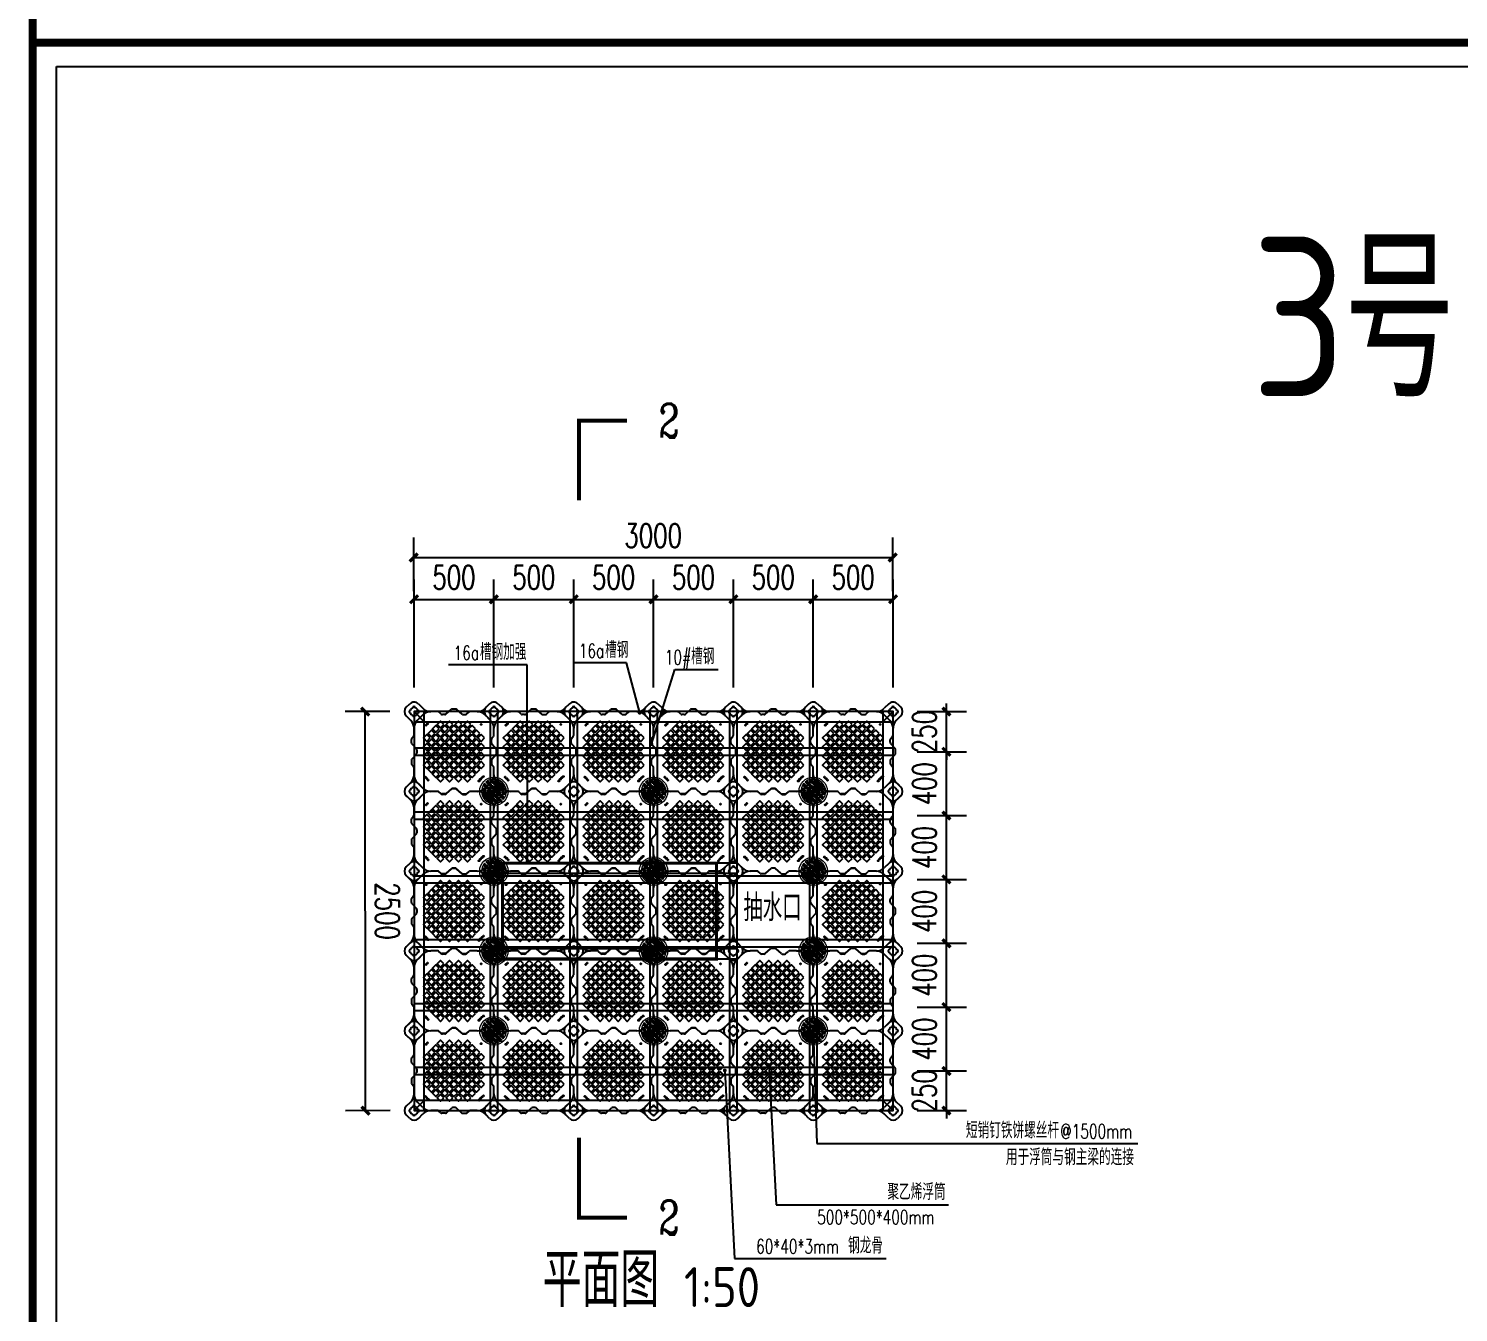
# Model space of a CAD drawing. Extents: x 120685 to 139536, y 100334 to 144511.
# Drawn here: x 120685 to 129640, y 121774 to 129818 of the extents above; entities that cross this region are included whole.
import ezdxf

# ---------------------------------------------------------------- set-up
doc = ezdxf.new("R2010")
doc.units = 0
doc.header["$LTSCALE"] = 1000
doc.header["$MEASUREMENT"] = 0
for name, color, linetype in [('DIM_LEAD', 3, 'Continuous'), ('DIM_SYMB', 3, 'Continuous'), ('PUB_DIM', 3, 'Continuous'), ('PUB_TEXT', 7, 'Continuous'), ('W-FLOAT_BOWL浮筒', 253, 'Continuous'), ('W-STEEL_FRAME钢架', 3, 'Continuous'), ('短销钉', 253, 'Continuous')]:
    doc.layers.add(name, color=color, linetype=linetype)
doc.styles.add('_TCH_DIM', font='SIMPLEX', dxfattribs={"bigfont": 'GBCBIG'})
doc.styles.add('_TCH_DIM_T3', font='SIMPLEX', dxfattribs={"width": 0.705882, "bigfont": 'GBCBIG'})
doc.styles.add('_TCH_LABEL', font='COMPLEX', dxfattribs={"bigfont": 'GBCBIG'})
doc.styles.get("Standard").update_dxf_attribs({"font": 'gbenor.shx', "bigfont": 'gbcbig.shx'})
doc.dimstyles.new('_TCH_ARCH&&50', dxfattribs={"dimtxt": 148.75, "dimasz": 50, "dimexe": 125, "dimexo": 150, "dimgap": 63.125, "dimtad": 1, "dimdec": 0, "dimzin": 0, "dimdsep": 46, "dimtxsty": '_TCH_DIM_T3', "dimblk": 'ARCHTICK', "dimcen": 0.09, "dimclrt": 7, "dimazin": 2, "dimtfac": 1, "dimtdec": 0, "dimtix": 1, "dimtmove": 2, "dimatfit": 3, "dimfxl": 0, "dimtolj": 1, "dimtzin": 0, "dimarcsym": 0})

# ---------------------------------------------------------------- blocks, each defined once
blk = doc.blocks.new('*U17')
at = {"layer": 'W-STEEL_FRAME钢架', "color": 1}
blk.add_lwpolyline([(-2497.8, -21.5), (502.4, -21.5), (502.4, 21.5), (-2497.8, 21.5)], close=True, dxfattribs=at)
blk = doc.blocks.new('*U18')
at = {"color": 0, "linetype": 'ByBlock', "lineweight": -2, "transparency": 16777216}
for p in [(0, 0), (0, -400), (0, -800), (0, -1200), (0, -1600), (0, -2000)]:
    blk.add_blockref('*U17', p, dxfattribs=at)
blk = doc.blocks.new('dsm2')
at = {"color": 251, "lineweight": 5}
for p, q in [((-77.5, 0.3), (-0.3, 77.5)), ((-76.4, -12.8), (12.8, 76.4)), ((-58.2, -51.2), (51.2, 58.2)), ((-51.2, -58.2), (58.2, 51.2)), ((-12.8, -76.4), (76.4, 12.8)), ((0.3, -77.5), (77.5, -0.3))]:
    blk.add_line(p, q, dxfattribs=at)
for centre, radius in [((0, 0), 89), ((-71.8, 14.5), 2.5), ((-65.4, 20.9), 2.5), ((-64, 32.2), 2.5), ((-59, 27.2), 2.5), ((-57.6, 38.5), 2.5), ((-56.2, -1.1), 2.5), ((-52.7, 33.6), 2.5), ((-51.3, 44.9), 2.5), ((-49.9, 5.3), 2.5), ((-46.3, 40), 2.5), ((-44.9, 51.3), 2.5), ((-44.9, 0.4), 2.5), ((-43.5, 11.7), 2.5), ((-40, 46.3), 2.5), ((-38.5, 57.6), 2.5), ((-38.5, 6.7), 2.5), ((-37.1, 18), 2.5), ((-33.6, 52.7), 2.5), ((-32.2, 64), 2.5), ((-32.2, 13.1), 2.5), ((-30.8, 24.4), 2.5), ((-27.2, 59), 2.5), ((-25.8, 19.4), 2.5), ((-24.4, 30.8), 2.5), ((-22.3, 3.2), 2.5), ((-20.9, 65.4), 2.5), ((-19.4, 25.8), 2.5), ((-18, 37.1), 2.5), ((-17.3, -1.8), 2.5), ((-15.9, 9.5), 2.5), ((-14.5, 71.8), 2.5), ((-13.1, 32.2), 2.5), ((-11.7, 43.5), 2.5), ((-11, 4.6), 2.5), ((-9.5, 15.9), 2.5), ((-6.7, 38.5), 2.5), ((-4.6, 11), 2.5), ((0, 45), 6), ((-3.2, 22.3), 2.5), ((1.1, 56.2), 2.5), ((1.8, 17.3), 2.5), ((3.2, 28.6), 2.5), ((6, 51.3), 2.5), ((7.4, 62.6), 2.5), ((8.1, 23.7), 2.5), ((9.5, 35), 2.5), ((12.4, 57.6), 2.5), ((13.8, 68.9), 2.5), ((14.5, 30.1), 2.5), ((15.9, 41.4), 2.5), ((17.3, 1.8), 2.5), ((18.7, 64), 2.5), ((20.9, 36.4), 2.5), ((22.3, 47.7), 2.5), ((23.7, 8.1), 2.5), ((27.2, 42.8), 2.5), ((28.6, 54.1), 2.5), ((28.6, 3.2), 2.5), ((30.1, 14.5), 2.5), ((33.6, 49.1), 2.5), ((35, 60.5), 2.5), ((35, 9.5), 2.5), ((36.4, 20.9), 2.5), ((40, 55.5), 2.5), ((41.4, 15.9), 2.5), ((42.8, 27.2), 2.5), ((44.9, -0.4), 2.5), ((47.7, 22.3), 2.5), ((49.1, 33.6), 2.5), ((51.3, 6), 2.5), ((54.1, 28.6), 2.5), ((55.5, 40), 2.5), ((56.2, 1.1), 2.5), ((57.6, 12.4), 2.5), ((60.5, 35), 2.5), ((62.6, 7.4), 2.5), ((64, 18.7), 2.5), ((68.9, 13.8), 2.5), ((-68.9, -13.8), 2.5), ((-64, -18.7), 2.5), ((-62.6, -7.4), 2.5), ((-60.5, -35), 2.5), ((-57.6, -12.4), 2.5), ((-55.5, -40), 2.5), ((-54.1, -28.6), 2.5), ((-51.3, -6), 2.5), ((-49.1, -33.6), 2.5), ((-47.7, -22.3), 2.5), ((-42.8, -27.2), 2.5), ((-41.4, -15.9), 2.5), ((-40, -55.5), 2.5), ((-36.4, -20.9), 2.5), ((-35, -9.5), 2.5), ((-35, -60.5), 2.5), ((-33.6, -49.1), 2.5), ((-30.1, -14.5), 2.5), ((-28.6, -3.2), 2.5), ((-28.6, -54.1), 2.5), ((-27.2, -42.8), 2.5), ((-23.7, -8.1), 2.5), ((-22.3, -47.7), 2.5), ((-20.9, -36.4), 2.5), ((-18.7, -64), 2.5), ((-15.9, -41.4), 2.5), ((-14.5, -30.1), 2.5), ((-13.8, -68.9), 2.5), ((-12.4, -57.6), 2.5), ((-9.5, -35), 2.5), ((-8.1, -23.7), 2.5), ((-7.4, -62.6), 2.5), ((-6, -51.3), 2.5), ((0, -45), 6), ((-3.2, -28.6), 2.5), ((-1.8, -17.3), 2.5), ((-1.1, -56.2), 2.5), ((3.2, -22.3), 2.5), ((4.6, -11), 2.5), ((6.7, -38.5), 2.5), ((9.5, -15.9), 2.5), ((11, -4.6), 2.5), ((11.7, -43.5), 2.5), ((13.1, -32.2), 2.5), ((14.5, -71.8), 2.5), ((15.9, -9.5), 2.5), ((18, -37.1), 2.5), ((19.4, -25.8), 2.5), ((20.9, -65.4), 2.5), ((22.3, -3.2), 2.5), ((24.4, -30.8), 2.5), ((25.8, -19.4), 2.5), ((27.2, -59), 2.5), ((30.8, -24.4), 2.5), ((32.2, -13.1), 2.5), ((32.2, -64), 2.5), ((33.6, -52.7), 2.5), ((37.1, -18), 2.5), ((38.5, -6.7), 2.5), ((38.5, -57.6), 2.5), ((40, -46.3), 2.5), ((43.5, -11.7), 2.5), ((44.9, -51.3), 2.5), ((46.3, -40), 2.5), ((49.9, -5.3), 2.5), ((51.3, -44.9), 2.5), ((52.7, -33.6), 2.5), ((57.6, -38.5), 2.5), ((59, -27.2), 2.5), ((64, -32.2), 2.5), ((65.4, -20.9), 2.5), ((71.8, -14.5), 2.5)]:
    blk.add_circle(centre, radius, dxfattribs=at)
for centre, radius, start, end in [((0, 0), 77.5, 90.20868, 179.79132), ((-5.3, 49.9), 2.5, 9.98859, 265.11194), ((0, 0), 77.5, 48.69907, 80.49593), ((0, 0), 77.5, 9.50407, 41.30093), ((0, 0), 77.5, 189.50407, 221.30093), ((0, 0), 77.5, 228.69907, 260.49593), ((0, 0), 77.5, 270.20868, 359.79132), ((5.3, -49.9), 2.5, 189.98859, 85.11194)]:
    blk.add_arc(centre, radius, start, end, dxfattribs=at)
blk = doc.blocks.new('ds')
at = {"color": 6}
blk.add_lwpolyline([(-6.5, -3.8), (0, -7.5), (6.5, -3.8), (6.5, 3.8), (0, 7.5), (-6.5, 3.8)], close=True, dxfattribs=at)
at = {"color": 5, "lineweight": -3}
blk.add_circle((0, 0), 9, dxfattribs=at)
at = {"lineweight": -3}
blk.add_circle((0, 0), 4, dxfattribs=at)
at = {"color": 251, "lineweight": 5, "rotation": 90}
blk.add_blockref('dsm2', (0, 0), dxfattribs=at)
blk = doc.blocks.new('*U33')
at = {"layer": '短销钉'}
blk.add_blockref('ds', (0, 0), dxfattribs=at)
blk = doc.blocks.new('*U34')
at = {"color": 0, "linetype": 'ByBlock', "lineweight": -2, "transparency": 16777216}
for p in [(0, 0), (1000, 0), (2000, 0), (0, -500), (1000, -500), (2000, -500), (0, -1000), (1000, -1000), (2000, -1000), (0, -1500), (1000, -1500), (2000, -1500)]:
    blk.add_blockref('*U33', p, dxfattribs=at)
blk = doc.blocks.new('旗华浮筒')
at = {"layer": 'W-FLOAT_BOWL浮筒'}
for p, q in [((-548.8, 526.9), (-526.9, 548.8)), ((-473.2, 548.8), (-444.8, 520.5)), ((-26.8, 548.8), (-55.2, 520.5)), ((26.9, 548.8), (48.8, 526.9)), ((-548.8, 473.2), (-520.5, 444.8)), ((-479.5, 444.8), (-444.8, 479.5)), ((-395.4, 500), (-351.5, 500)), ((-332.9, 513.4), (-344.7, 502.6)), ((-303.9, 516), (-326.1, 516)), ((-297.1, 513.4), (-264.4, 483.6)), ((-257.6, 481), (-242.4, 481)), ((-202.9, 513.4), (-235.6, 483.6)), ((-196.1, 516), (-173.9, 516)), ((-167.1, 513.4), (-155.3, 502.6)), ((-148.5, 500), (-104.7, 500)), ((-20.5, 444.8), (-55.2, 479.5)), ((48.8, 473.2), (20.5, 444.8)), ((-500, 351.5), (-500, 395.4)), ((0, 351.3), (0, 395.4)), ((-516, 303.9), (-516, 326.1)), ((-513.4, 332.9), (-502.6, 344.7)), ((-513.4, 297.1), (-483.6, 264.4)), ((-19, 307.4), (-19, 322.6)), ((-16.4, 329.4), (-2.6, 344.5)), ((-16.4, 300.6), (13.4, 267.9)), ((-516, 196.1), (-516, 173.9)), ((-513.4, 202.9), (-483.6, 235.6)), ((-481, 242.4), (-481, 257.6)), ((-19, 192.6), (-19, 177.4)), ((-16.4, 199.4), (13.4, 232.1)), ((16, 238.9), (16, 261.1)), ((-513.4, 167.1), (-502.6, 155.3)), ((-500, 104.7), (-500, 148.5)), ((-16.4, 170.6), (-2.6, 155.5)), ((0, 104.7), (0, 148.7)), ((-548.8, 26.8), (-520.5, 55.2)), ((-444.8, 20.5), (-479.5, 55.2)), ((-395.4, 0), (-351.3, 0)), ((-329.4, 16.4), (-344.5, 2.6)), ((-307.4, 19), (-322.6, 19)), ((-300.6, 16.4), (-267.9, -13.4)), ((-199.4, 16.4), (-232.1, -13.4)), ((-192.6, 19), (-177.4, 19)), ((-170.6, 16.4), (-155.5, 2.6)), ((-148.7, 0), (-104.7, 0)), ((-55.2, 20.5), (-20.5, 55.2)), ((48.8, 26.8), (20.5, 55.2)), ((-526.9, -48.8), (-548.8, -26.9)), ((-473.2, -48.8), (-444.8, -20.5)), ((-261.1, -16), (-238.9, -16)), ((-26.8, -48.8), (-55.2, -20.5)), ((48.8, -26.9), (26.9, -48.8))]:
    blk.add_line(p, q, dxfattribs=at)
for points in [[(-391.4, 341.9), (-370.2, 363.1), (-391.4, 384.4), (-412.6, 363.1)], [(-363.1, 370.2), (-341.9, 391.4), (-363.1, 412.6), (-384.4, 391.4)], [(-334.9, 398.5), (-313.6, 419.7), (-334.9, 440.9), (-356.1, 419.7)], [(-334.9, 341.9), (-313.6, 363.1), (-334.9, 384.4), (-356.1, 363.1)], [(-306.6, 370.2), (-285.4, 391.4), (-306.6, 412.6), (-327.8, 391.4)], [(-278.3, 398.5), (-257.1, 419.7), (-278.3, 440.9), (-299.5, 419.7)], [(-278.3, 341.9), (-257.1, 363.1), (-278.3, 384.4), (-299.5, 363.1)], [(-250, 370.2), (-228.8, 391.4), (-250, 412.6), (-271.2, 391.4)], [(-221.7, 398.5), (-200.5, 419.7), (-221.7, 440.9), (-242.9, 419.7)], [(-221.7, 341.9), (-200.5, 363.1), (-221.7, 384.4), (-242.9, 363.1)], [(-193.4, 370.2), (-172.2, 391.4), (-193.4, 412.6), (-214.6, 391.4)], [(-165.1, 398.5), (-143.9, 419.7), (-165.1, 440.9), (-186.4, 419.7)], [(-165.1, 341.9), (-143.9, 363.1), (-165.1, 384.4), (-186.4, 363.1)], [(-136.9, 370.2), (-115.6, 391.4), (-136.9, 412.6), (-158.1, 391.4)], [(-108.6, 341.9), (-87.4, 363.1), (-108.6, 384.4), (-129.8, 363.1)], [(-419.7, 313.6), (-398.5, 334.9), (-419.7, 356.1), (-440.9, 334.9)], [(-419.7, 257.1), (-398.5, 278.3), (-419.7, 299.5), (-440.9, 278.3)], [(-391.4, 285.4), (-370.2, 306.6), (-391.4, 327.8), (-412.6, 306.6)], [(-391.4, 228.8), (-370.2, 250), (-391.4, 271.2), (-412.6, 250)], [(-363.1, 313.6), (-341.9, 334.9), (-363.1, 356.1), (-384.4, 334.9)], [(-363.1, 257.1), (-341.9, 278.3), (-363.1, 299.5), (-384.4, 278.3)], [(-334.9, 285.4), (-313.6, 306.6), (-334.9, 327.8), (-356.1, 306.6)], [(-334.9, 228.8), (-313.6, 250), (-334.9, 271.2), (-356.1, 250)], [(-306.6, 313.6), (-285.4, 334.9), (-306.6, 356.1), (-327.8, 334.9)], [(-306.6, 257.1), (-285.4, 278.3), (-306.6, 299.5), (-327.8, 278.3)], [(-278.3, 285.4), (-257.1, 306.6), (-278.3, 327.8), (-299.5, 306.6)], [(-278.3, 228.8), (-257.1, 250), (-278.3, 271.2), (-299.5, 250)], [(-250, 313.6), (-228.8, 334.9), (-250, 356.1), (-271.2, 334.9)], [(-250, 257.1), (-228.8, 278.3), (-250, 299.5), (-271.2, 278.3)], [(-221.7, 285.4), (-200.5, 306.6), (-221.7, 327.8), (-242.9, 306.6)], [(-221.7, 228.8), (-200.5, 250), (-221.7, 271.2), (-242.9, 250)], [(-193.4, 313.6), (-172.2, 334.9), (-193.4, 356.1), (-214.6, 334.9)], [(-193.4, 257.1), (-172.2, 278.3), (-193.4, 299.5), (-214.6, 278.3)], [(-165.1, 285.4), (-143.9, 306.6), (-165.1, 327.8), (-186.4, 306.6)], [(-165.1, 228.8), (-143.9, 250), (-165.1, 271.2), (-186.4, 250)], [(-136.9, 313.6), (-115.6, 334.9), (-136.9, 356.1), (-158.1, 334.9)], [(-136.9, 257.1), (-115.6, 278.3), (-136.9, 299.5), (-158.1, 278.3)], [(-108.6, 285.4), (-87.4, 306.6), (-108.6, 327.8), (-129.8, 306.6)], [(-108.6, 228.8), (-87.4, 250), (-108.6, 271.2), (-129.8, 250)], [(-80.3, 313.6), (-59.1, 334.9), (-80.3, 356.1), (-101.5, 334.9)], [(-80.3, 257.1), (-59.1, 278.3), (-80.3, 299.5), (-101.5, 278.3)], [(-419.7, 200.5), (-398.5, 221.7), (-419.7, 242.9), (-440.9, 221.7)], [(-419.7, 143.9), (-398.5, 165.1), (-419.7, 186.4), (-440.9, 165.1)], [(-391.4, 172.2), (-370.2, 193.4), (-391.4, 214.6), (-412.6, 193.4)], [(-363.1, 200.5), (-341.9, 221.7), (-363.1, 242.9), (-384.4, 221.7)], [(-363.1, 143.9), (-341.9, 165.1), (-363.1, 186.4), (-384.4, 165.1)], [(-334.9, 172.2), (-313.6, 193.4), (-334.9, 214.6), (-356.1, 193.4)], [(-306.6, 200.5), (-285.4, 221.7), (-306.6, 242.9), (-327.8, 221.7)], [(-306.6, 143.9), (-285.4, 165.1), (-306.6, 186.4), (-327.8, 165.1)], [(-278.3, 172.2), (-257.1, 193.4), (-278.3, 214.6), (-299.5, 193.4)], [(-250, 200.5), (-228.8, 221.7), (-250, 242.9), (-271.2, 221.7)], [(-250, 143.9), (-228.8, 165.1), (-250, 186.4), (-271.2, 165.1)], [(-221.7, 172.2), (-200.5, 193.4), (-221.7, 214.6), (-242.9, 193.4)], [(-193.4, 200.5), (-172.2, 221.7), (-193.4, 242.9), (-214.6, 221.7)], [(-193.4, 143.9), (-172.2, 165.1), (-193.4, 186.4), (-214.6, 165.1)], [(-165.1, 172.2), (-143.9, 193.4), (-165.1, 214.6), (-186.4, 193.4)], [(-136.9, 200.5), (-115.6, 221.7), (-136.9, 242.9), (-158.1, 221.7)], [(-136.9, 143.9), (-115.6, 165.1), (-136.9, 186.4), (-158.1, 165.1)], [(-108.6, 172.2), (-87.4, 193.4), (-108.6, 214.6), (-129.8, 193.4)], [(-80.3, 200.5), (-59.1, 221.7), (-80.3, 242.9), (-101.5, 221.7)], [(-80.3, 143.9), (-59.1, 165.1), (-80.3, 186.4), (-101.5, 165.1)], [(-391.4, 115.6), (-370.2, 136.9), (-391.4, 158.1), (-412.6, 136.9)], [(-363.1, 87.4), (-341.9, 108.6), (-363.1, 129.8), (-384.4, 108.6)], [(-334.9, 115.6), (-313.6, 136.9), (-334.9, 158.1), (-356.1, 136.9)], [(-334.9, 59.1), (-313.6, 80.3), (-334.9, 101.5), (-356.1, 80.3)], [(-306.6, 87.4), (-285.4, 108.6), (-306.6, 129.8), (-327.8, 108.6)], [(-278.3, 115.6), (-257.1, 136.9), (-278.3, 158.1), (-299.5, 136.9)], [(-278.3, 59.1), (-257.1, 80.3), (-278.3, 101.5), (-299.5, 80.3)], [(-250, 87.4), (-228.8, 108.6), (-250, 129.8), (-271.2, 108.6)], [(-221.7, 115.6), (-200.5, 136.9), (-221.7, 158.1), (-242.9, 136.9)], [(-221.7, 59.1), (-200.5, 80.3), (-221.7, 101.5), (-242.9, 80.3)], [(-193.4, 87.4), (-172.2, 108.6), (-193.4, 129.8), (-214.6, 108.6)], [(-165.1, 115.6), (-143.9, 136.9), (-165.1, 158.1), (-186.4, 136.9)], [(-165.1, 59.1), (-143.9, 80.3), (-165.1, 101.5), (-186.4, 80.3)], [(-136.9, 87.4), (-115.6, 108.6), (-136.9, 129.8), (-158.1, 108.6)], [(-108.6, 115.6), (-87.4, 136.9), (-108.6, 158.1), (-129.8, 136.9)]]:
    blk.add_lwpolyline(points, close=True, dxfattribs=at)
for centre in [(-429.4, 411), (-419.7, 419.7), (-411, 429.4), (-84.8, 424.4), (-75.6, 415.2), (-434.7, 92.9), (-424.4, 84.8), (-415.2, 75.6), (-407.1, 65.3), (-80.3, 80.3)]:
    blk.add_circle(centre, 3.5, dxfattribs=at)
for centre, radius, start, end in [((-500, 522), 38, 45, 135), ((0, 522), 38, 45, 135), ((-522, 500), 38, 135, 225), ((-524, 500), 7, 90, 270), ((-500, 500), 25, 106.2602, 163.7398), ((-500, 500), 25, 196.2602, 253.7398), ((-500, 524), 7, 0, 180), ((-500, 476), 7, 180, 0), ((-500, 500), 25, 16.2602, 73.7398), ((-500, 500), 25, 286.2602, 343.7398), ((-476, 500), 7, 270, 90), ((-395.3, 570), 70, 225, 270), ((-395.3, 430), 70, 90, 135), ((-351.5, 510), 10, 270, 312.27369), ((-326.1, 506), 10, 90, 132.27369), ((-303.9, 506), 10, 47.72631, 90), ((-257.6, 491), 10, 227.72631, 270), ((-242.4, 491), 10, 270, 312.27369), ((-196.1, 506), 10, 90, 132.27369), ((-173.9, 506), 10, 47.72631, 90), ((-148.5, 510), 10, 227.72631, 270), ((-104.7, 570), 70, 270, 315), ((-104.7, 430), 70, 45, 90), ((-24, 500), 7, 90, 270), ((0, 500), 25, 106.2602, 163.7398), ((0, 500), 25, 196.2602, 253.7398), ((0, 524), 7, 0, 180), ((0, 476), 7, 180, 0), ((0, 500), 25, 16.2602, 73.7398), ((0, 500), 25, 286.2602, 343.7398), ((24, 500), 7, 270, 90), ((22, 500), 38, 315, 45), ((-570, 395.3), 70, 0, 45), ((-430, 395.3), 70, 135, 180), ((-70, 395.3), 70, 0, 45), ((70, 395.3), 70, 135, 180), ((-506, 326.1), 10, 137.72631, 180), ((-506, 303.9), 10, 180, 222.27369), ((-510, 351.5), 10, 317.72631, 0), ((-9, 322.6), 10, 137.72631, 180), ((-9, 307.4), 10, 180, 222.27369), ((-10, 351.3), 10, 317.72631, 0), ((-506, 196.1), 10, 137.72631, 180), ((-491, 257.6), 10, 0, 42.27369), ((-491, 242.4), 10, 317.72631, 0), ((-9, 192.6), 10, 137.72631, 180), ((6, 261.1), 10, 0, 42.27369), ((6, 238.9), 10, 317.72631, 0), ((-570, 104.7), 70, 315, 0), ((-506, 173.9), 10, 180, 222.27369), ((-510, 148.5), 10, 0, 42.27369), ((-430, 104.7), 70, 180, 225), ((-70, 104.7), 70, 315, 0), ((-9, 177.4), 10, 180, 222.27369), ((-10, 148.7), 10, 0, 42.27369), ((70, 104.7), 70, 180, 225), ((-522, 0), 38, 135, 225), ((-524, 0), 7, 90, 270), ((-500, 0), 25, 106.2602, 163.7398), ((-500, 24), 7, 0, 180), ((-500, 0), 25, 16.2602, 73.7398), ((-476, 0), 7, 270, 90), ((-395.3, 70), 70, 225, 270), ((-395.3, -70), 70, 90, 135), ((-351.3, 10), 10, 270, 312.27369), ((-322.6, 9), 10, 90, 132.27369), ((-307.4, 9), 10, 47.72631, 90), ((-192.6, 9), 10, 90, 132.27369), ((-177.4, 9), 10, 47.72631, 90), ((-148.7, 10), 10, 227.72631, 270), ((-104.7, 70), 70, 270, 315), ((-104.7, -70), 70, 45, 90), ((-24, 0), 7, 90, 270), ((0, 0), 25, 106.2602, 163.7398), ((0, 24), 7, 0, 180), ((0, 0), 25, 16.2602, 73.7398), ((24, 0), 7, 270, 90), ((22, 0), 38, 315, 45), ((-500, -22), 38, 225, 315), ((-500, 0), 25, 196.2602, 253.7398), ((-500, -24), 7, 180, 0), ((-500, 0), 25, 286.2602, 343.7398), ((-261.1, -6), 10, 227.72631, 270), ((-238.9, -6), 10, 270, 312.27369), ((0, -22), 38, 225, 315), ((0, 0), 25, 196.2602, 253.7398), ((0, -24), 7, 180, 0), ((0, 0), 25, 286.2602, 343.7398)]:
    blk.add_arc(centre, radius, start, end, dxfattribs=at)
blk = doc.blocks.new('*U43')
at = {"color": 172}
blk.add_lwpolyline([(-24, -1250), (24, -1250), (24, 1250), (-24, 1250)], close=True, dxfattribs=at)
blk = doc.blocks.new('*U44')
at = {"color": 0, "linetype": 'ByBlock', "lineweight": -2, "transparency": 16777216}
for p in [(0, 0), (500, 0), (1000, 0), (1500, 0), (2000, 0)]:
    blk.add_blockref('*U43', p, dxfattribs=at)
blk = doc.blocks.new('_ArchTick')
at = {"color": 0, "linetype": 'ByBlock', "const_width": 0.4}
blk.add_lwpolyline([(-0.5, -0.5), (0.5, 0.5)], dxfattribs=at)
blk = doc.blocks.new('*D49')
at = {"layer": 'Defpoints', "color": 0, "transparency": 16777216}
for p in [(123599, 126241.8), (123099, 125538.6), (123599, 125538.6)]:
    blk.add_point(p, dxfattribs=at)
at = {"layer": 'PUB_DIM', "color": 0, "lineweight": -2, "transparency": 16777216}
for p, q in [((123099, 125688.6), (123099, 126366.8)), ((123599, 125688.6), (123599, 126366.8)), ((123099, 126241.8), (123599, 126241.8))]:
    blk.add_line(p, q, dxfattribs=at)
at = {"layer": 'PUB_DIM', "color": 0, "lineweight": -2, "transparency": 16777216, "xscale": 50, "yscale": 50, "zscale": 50, "rotation": 180}
blk.add_blockref('_ArchTick', (123099, 126241.8), dxfattribs=at)
at = {"layer": 'PUB_DIM', "color": 0, "lineweight": -2, "transparency": 16777216, "xscale": 50, "yscale": 50, "zscale": 50}
blk.add_blockref('_ArchTick', (123599, 126241.8), dxfattribs=at)
at = {"layer": 'PUB_DIM', "color": 7, "transparency": 16777216, "insert": (123349, 126379.3), "char_height": 148.75, "attachment_point": 5, "style": '_TCH_DIM_T3'}
blk.add_mtext('\\A1;500', dxfattribs=at)
blk = doc.blocks.new('*D50')
at = {"layer": 'Defpoints', "color": 0, "transparency": 16777216}
for p in [(124099, 126241.8), (123599, 125538.6), (124099, 125538.6)]:
    blk.add_point(p, dxfattribs=at)
at = {"layer": 'PUB_DIM', "color": 0, "lineweight": -2, "transparency": 16777216}
for p, q in [((123599, 125688.6), (123599, 126366.8)), ((124099, 125688.6), (124099, 126366.8)), ((123599, 126241.8), (124099, 126241.8))]:
    blk.add_line(p, q, dxfattribs=at)
at = {"layer": 'PUB_DIM', "color": 0, "lineweight": -2, "transparency": 16777216, "xscale": 50, "yscale": 50, "zscale": 50, "rotation": 180}
blk.add_blockref('_ArchTick', (123599, 126241.8), dxfattribs=at)
at = {"layer": 'PUB_DIM', "color": 0, "lineweight": -2, "transparency": 16777216, "xscale": 50, "yscale": 50, "zscale": 50}
blk.add_blockref('_ArchTick', (124099, 126241.8), dxfattribs=at)
at = {"layer": 'PUB_DIM', "color": 7, "transparency": 16777216, "insert": (123849, 126379.3), "char_height": 148.75, "attachment_point": 5, "style": '_TCH_DIM_T3'}
blk.add_mtext('\\A1;500', dxfattribs=at)
blk = doc.blocks.new('*D51')
at = {"layer": 'Defpoints', "color": 0, "transparency": 16777216}
for p in [(124599, 126241.8), (124099, 125538.6), (124599, 125538.6)]:
    blk.add_point(p, dxfattribs=at)
at = {"layer": 'PUB_DIM', "color": 0, "lineweight": -2, "transparency": 16777216}
for p, q in [((124099, 125688.6), (124099, 126366.8)), ((124599, 125688.6), (124599, 126366.8)), ((124099, 126241.8), (124599, 126241.8))]:
    blk.add_line(p, q, dxfattribs=at)
at = {"layer": 'PUB_DIM', "color": 0, "lineweight": -2, "transparency": 16777216, "xscale": 50, "yscale": 50, "zscale": 50, "rotation": 180}
blk.add_blockref('_ArchTick', (124099, 126241.8), dxfattribs=at)
at = {"layer": 'PUB_DIM', "color": 0, "lineweight": -2, "transparency": 16777216, "xscale": 50, "yscale": 50, "zscale": 50}
blk.add_blockref('_ArchTick', (124599, 126241.8), dxfattribs=at)
at = {"layer": 'PUB_DIM', "color": 7, "transparency": 16777216, "insert": (124349, 126379.3), "char_height": 148.75, "attachment_point": 5, "style": '_TCH_DIM_T3'}
blk.add_mtext('\\A1;500', dxfattribs=at)
blk = doc.blocks.new('*D52')
at = {"layer": 'Defpoints', "color": 0, "transparency": 16777216}
for p in [(125099, 126241.8), (124599, 125538.6), (125099, 125538.6)]:
    blk.add_point(p, dxfattribs=at)
at = {"layer": 'PUB_DIM', "color": 0, "lineweight": -2, "transparency": 16777216}
for p, q in [((124599, 125688.6), (124599, 126366.8)), ((125099, 125688.6), (125099, 126366.8)), ((124599, 126241.8), (125099, 126241.8))]:
    blk.add_line(p, q, dxfattribs=at)
at = {"layer": 'PUB_DIM', "color": 0, "lineweight": -2, "transparency": 16777216, "xscale": 50, "yscale": 50, "zscale": 50, "rotation": 180}
blk.add_blockref('_ArchTick', (124599, 126241.8), dxfattribs=at)
at = {"layer": 'PUB_DIM', "color": 0, "lineweight": -2, "transparency": 16777216, "xscale": 50, "yscale": 50, "zscale": 50}
blk.add_blockref('_ArchTick', (125099, 126241.8), dxfattribs=at)
at = {"layer": 'PUB_DIM', "color": 7, "transparency": 16777216, "insert": (124849, 126379.3), "char_height": 148.75, "attachment_point": 5, "style": '_TCH_DIM_T3'}
blk.add_mtext('\\A1;500', dxfattribs=at)
blk = doc.blocks.new('*D53')
at = {"layer": 'Defpoints', "color": 0, "transparency": 16777216}
for p in [(125599, 126241.8), (125099, 125538.6), (125599, 125538.6)]:
    blk.add_point(p, dxfattribs=at)
at = {"layer": 'PUB_DIM', "color": 0, "lineweight": -2, "transparency": 16777216}
for p, q in [((125099, 125688.6), (125099, 126366.8)), ((125599, 125688.6), (125599, 126366.8)), ((125099, 126241.8), (125599, 126241.8))]:
    blk.add_line(p, q, dxfattribs=at)
at = {"layer": 'PUB_DIM', "color": 0, "lineweight": -2, "transparency": 16777216, "xscale": 50, "yscale": 50, "zscale": 50, "rotation": 180}
blk.add_blockref('_ArchTick', (125099, 126241.8), dxfattribs=at)
at = {"layer": 'PUB_DIM', "color": 0, "lineweight": -2, "transparency": 16777216, "xscale": 50, "yscale": 50, "zscale": 50}
blk.add_blockref('_ArchTick', (125599, 126241.8), dxfattribs=at)
at = {"layer": 'PUB_DIM', "color": 7, "transparency": 16777216, "insert": (125349, 126379.3), "char_height": 148.75, "attachment_point": 5, "style": '_TCH_DIM_T3'}
blk.add_mtext('\\A1;500', dxfattribs=at)
blk = doc.blocks.new('*D54')
at = {"layer": 'Defpoints', "color": 0, "transparency": 16777216}
for p in [(126099, 126241.8), (125599, 125538.6), (126099, 125538.6)]:
    blk.add_point(p, dxfattribs=at)
at = {"layer": 'PUB_DIM', "color": 0, "lineweight": -2, "transparency": 16777216}
for p, q in [((125599, 125688.6), (125599, 126366.8)), ((126099, 125688.6), (126099, 126366.8)), ((125599, 126241.8), (126099, 126241.8))]:
    blk.add_line(p, q, dxfattribs=at)
at = {"layer": 'PUB_DIM', "color": 0, "lineweight": -2, "transparency": 16777216, "xscale": 50, "yscale": 50, "zscale": 50, "rotation": 180}
blk.add_blockref('_ArchTick', (125599, 126241.8), dxfattribs=at)
at = {"layer": 'PUB_DIM', "color": 0, "lineweight": -2, "transparency": 16777216, "xscale": 50, "yscale": 50, "zscale": 50}
blk.add_blockref('_ArchTick', (126099, 126241.8), dxfattribs=at)
at = {"layer": 'PUB_DIM', "color": 7, "transparency": 16777216, "insert": (125849, 126379.3), "char_height": 148.75, "attachment_point": 5, "style": '_TCH_DIM_T3'}
blk.add_mtext('\\A1;500', dxfattribs=at)
blk = doc.blocks.new('*D90')
at = {"layer": 'Defpoints', "color": 0, "transparency": 16777216}
for p in [(126099, 125538.6), (126433.2, 125538.6), (126099, 125286.9)]:
    blk.add_point(p, dxfattribs=at)
at = {"layer": 'PUB_DIM', "color": 0, "lineweight": -2, "transparency": 16777216}
for p, q in [((126433.2, 125538.6), (126433.2, 125588.6)), ((126249, 125538.6), (126558.2, 125538.6)), ((126433.2, 125286.9), (126433.2, 125538.6)), ((126249, 125286.9), (126558.2, 125286.9)), ((126433.2, 125286.9), (126433.2, 125236.9))]:
    blk.add_line(p, q, dxfattribs=at)
at = {"layer": 'PUB_DIM', "color": 0, "lineweight": -2, "transparency": 16777216, "xscale": 50, "yscale": 50, "zscale": 50}
for p, rotation in [((126433.2, 125538.6), 270), ((126433.2, 125286.9), 90)]:
    blk.add_blockref('_ArchTick', p, dxfattribs=dict(at, rotation=rotation))
at = {"layer": 'PUB_DIM', "color": 7, "transparency": 16777216, "insert": (126295.7, 125412.8), "char_height": 148.75, "attachment_point": 5, "rotation": 90, "style": '_TCH_DIM_T3'}
blk.add_mtext('\\A1;250', dxfattribs=at)
blk = doc.blocks.new('*D91')
at = {"layer": 'Defpoints', "color": 0, "transparency": 16777216}
for p in [(126099, 125286.9), (126433.2, 125286.9), (126099, 124886.9)]:
    blk.add_point(p, dxfattribs=at)
at = {"layer": 'PUB_DIM', "color": 0, "lineweight": -2, "transparency": 16777216}
for p, q in [((126249, 125286.9), (126558.2, 125286.9)), ((126433.2, 124886.9), (126433.2, 125286.9)), ((126249, 124886.9), (126558.2, 124886.9))]:
    blk.add_line(p, q, dxfattribs=at)
at = {"layer": 'PUB_DIM', "color": 0, "lineweight": -2, "transparency": 16777216, "xscale": 50, "yscale": 50, "zscale": 50}
for p, rotation in [((126433.2, 125286.9), 90), ((126433.2, 124886.9), 270)]:
    blk.add_blockref('_ArchTick', p, dxfattribs=dict(at, rotation=rotation))
at = {"layer": 'PUB_DIM', "color": 7, "transparency": 16777216, "insert": (126295.7, 125086.9), "char_height": 148.75, "attachment_point": 5, "rotation": 90, "style": '_TCH_DIM_T3'}
blk.add_mtext('\\A1;400', dxfattribs=at)
blk = doc.blocks.new('*D92')
at = {"layer": 'Defpoints', "color": 0, "transparency": 16777216}
for p in [(126099, 124886.9), (126433.2, 124886.9), (126099, 124486.9)]:
    blk.add_point(p, dxfattribs=at)
at = {"layer": 'PUB_DIM', "color": 0, "lineweight": -2, "transparency": 16777216}
for p, q in [((126249, 124886.9), (126558.2, 124886.9)), ((126433.2, 124486.9), (126433.2, 124886.9)), ((126249, 124486.9), (126558.2, 124486.9))]:
    blk.add_line(p, q, dxfattribs=at)
at = {"layer": 'PUB_DIM', "color": 0, "lineweight": -2, "transparency": 16777216, "xscale": 50, "yscale": 50, "zscale": 50}
for p, rotation in [((126433.2, 124886.9), 90), ((126433.2, 124486.9), 270)]:
    blk.add_blockref('_ArchTick', p, dxfattribs=dict(at, rotation=rotation))
at = {"layer": 'PUB_DIM', "color": 7, "transparency": 16777216, "insert": (126295.7, 124686.9), "char_height": 148.75, "attachment_point": 5, "rotation": 90, "style": '_TCH_DIM_T3'}
blk.add_mtext('\\A1;400', dxfattribs=at)
blk = doc.blocks.new('*D93')
at = {"layer": 'Defpoints', "color": 0, "transparency": 16777216}
for p in [(126099, 124486.9), (126433.2, 124486.9), (126099, 124086.9)]:
    blk.add_point(p, dxfattribs=at)
at = {"layer": 'PUB_DIM', "color": 0, "lineweight": -2, "transparency": 16777216}
for p, q in [((126249, 124486.9), (126558.2, 124486.9)), ((126433.2, 124086.9), (126433.2, 124486.9)), ((126249, 124086.9), (126558.2, 124086.9))]:
    blk.add_line(p, q, dxfattribs=at)
at = {"layer": 'PUB_DIM', "color": 0, "lineweight": -2, "transparency": 16777216, "xscale": 50, "yscale": 50, "zscale": 50}
for p, rotation in [((126433.2, 124486.9), 90), ((126433.2, 124086.9), 270)]:
    blk.add_blockref('_ArchTick', p, dxfattribs=dict(at, rotation=rotation))
at = {"layer": 'PUB_DIM', "color": 7, "transparency": 16777216, "insert": (126295.7, 124286.9), "char_height": 148.75, "attachment_point": 5, "rotation": 90, "style": '_TCH_DIM_T3'}
blk.add_mtext('\\A1;400', dxfattribs=at)
blk = doc.blocks.new('*D94')
at = {"layer": 'Defpoints', "color": 0, "transparency": 16777216}
for p in [(126099, 124086.9), (126433.2, 124086.9), (126099, 123686.9)]:
    blk.add_point(p, dxfattribs=at)
at = {"layer": 'PUB_DIM', "color": 0, "lineweight": -2, "transparency": 16777216}
for p, q in [((126249, 124086.9), (126558.2, 124086.9)), ((126433.2, 123686.9), (126433.2, 124086.9)), ((126249, 123686.9), (126558.2, 123686.9))]:
    blk.add_line(p, q, dxfattribs=at)
at = {"layer": 'PUB_DIM', "color": 0, "lineweight": -2, "transparency": 16777216, "xscale": 50, "yscale": 50, "zscale": 50}
for p, rotation in [((126433.2, 124086.9), 90), ((126433.2, 123686.9), 270)]:
    blk.add_blockref('_ArchTick', p, dxfattribs=dict(at, rotation=rotation))
at = {"layer": 'PUB_DIM', "color": 7, "transparency": 16777216, "insert": (126295.7, 123886.9), "char_height": 148.75, "attachment_point": 5, "rotation": 90, "style": '_TCH_DIM_T3'}
blk.add_mtext('\\A1;400', dxfattribs=at)
blk = doc.blocks.new('*D95')
at = {"layer": 'Defpoints', "color": 0, "transparency": 16777216}
for p in [(126099, 123686.9), (126433.2, 123686.9), (126099, 123286.9)]:
    blk.add_point(p, dxfattribs=at)
at = {"layer": 'PUB_DIM', "color": 0, "lineweight": -2, "transparency": 16777216}
for p, q in [((126249, 123686.9), (126558.2, 123686.9)), ((126433.2, 123286.9), (126433.2, 123686.9)), ((126249, 123286.9), (126558.2, 123286.9))]:
    blk.add_line(p, q, dxfattribs=at)
at = {"layer": 'PUB_DIM', "color": 0, "lineweight": -2, "transparency": 16777216, "xscale": 50, "yscale": 50, "zscale": 50}
for p, rotation in [((126433.2, 123686.9), 90), ((126433.2, 123286.9), 270)]:
    blk.add_blockref('_ArchTick', p, dxfattribs=dict(at, rotation=rotation))
at = {"layer": 'PUB_DIM', "color": 7, "transparency": 16777216, "insert": (126295.7, 123486.9), "char_height": 148.75, "attachment_point": 5, "rotation": 90, "style": '_TCH_DIM_T3'}
blk.add_mtext('\\A1;400', dxfattribs=at)
blk = doc.blocks.new('*D96')
at = {"layer": 'Defpoints', "color": 0, "transparency": 16777216}
for p in [(126099, 123286.9), (126433.2, 123286.9), (126099, 123038.6)]:
    blk.add_point(p, dxfattribs=at)
at = {"layer": 'PUB_DIM', "color": 0, "lineweight": -2, "transparency": 16777216}
for p, q in [((126433.2, 123286.9), (126433.2, 123336.9)), ((126249, 123286.9), (126558.2, 123286.9)), ((126433.2, 123038.6), (126433.2, 123286.9)), ((126249, 123038.6), (126558.2, 123038.6)), ((126433.2, 123038.6), (126433.2, 122988.6))]:
    blk.add_line(p, q, dxfattribs=at)
at = {"layer": 'PUB_DIM', "color": 0, "lineweight": -2, "transparency": 16777216, "xscale": 50, "yscale": 50, "zscale": 50}
for p, rotation in [((126433.2, 123286.9), 270), ((126433.2, 123038.6), 90)]:
    blk.add_blockref('_ArchTick', p, dxfattribs=dict(at, rotation=rotation))
at = {"layer": 'PUB_DIM', "color": 7, "transparency": 16777216, "insert": (126295.7, 123162.8), "char_height": 148.75, "attachment_point": 5, "rotation": 90, "style": '_TCH_DIM_T3'}
blk.add_mtext('\\A1;250', dxfattribs=at)
blk = doc.blocks.new('*D129')
at = {"layer": 'Defpoints', "color": 0, "transparency": 16777216}
for p in [(122793.1, 125538.3), (123097.6, 125538.5), (123098.8, 123038.4)]:
    blk.add_point(p, dxfattribs=at)
at = {"layer": 'PUB_DIM', "color": 0, "lineweight": -2, "transparency": 16777216}
for p, q in [((122947.6, 125538.4), (122668.1, 125538.3)), ((122794.4, 123038.3), (122793.1, 125538.3)), ((122948.8, 123038.4), (122669.4, 123038.2))]:
    blk.add_line(p, q, dxfattribs=at)
at = {"layer": 'PUB_DIM', "color": 0, "lineweight": -2, "transparency": 16777216, "xscale": 50, "yscale": 50, "zscale": 50}
for p, rotation in [((122793.1, 125538.3), 90.02754515379874), ((122794.4, 123038.3), 270.0275451537987)]:
    blk.add_blockref('_ArchTick', p, dxfattribs=dict(at, rotation=rotation))
at = {"layer": 'PUB_DIM', "color": 7, "transparency": 16777216, "insert": (122931.3, 124288.4), "char_height": 148.75, "attachment_point": 5, "rotation": 270.02755, "style": '_TCH_DIM_T3'}
blk.add_mtext('\\A1;2500', dxfattribs=at)
blk = doc.blocks.new('*D130')
at = {"layer": 'Defpoints', "color": 0, "transparency": 16777216}
for p in [(126096.6, 126503.6), (123096.6, 126142), (126096.6, 126142)]:
    blk.add_point(p, dxfattribs=at)
at = {"layer": 'PUB_DIM', "color": 0, "lineweight": -2, "transparency": 16777216}
for p, q in [((123096.6, 126292), (123096.6, 126628.6)), ((126096.6, 126292), (126096.6, 126628.6)), ((123096.6, 126503.6), (126096.6, 126503.6))]:
    blk.add_line(p, q, dxfattribs=at)
at = {"layer": 'PUB_DIM', "color": 0, "lineweight": -2, "transparency": 16777216, "xscale": 50, "yscale": 50, "zscale": 50, "rotation": 180}
blk.add_blockref('_ArchTick', (123096.6, 126503.6), dxfattribs=at)
at = {"layer": 'PUB_DIM', "color": 0, "lineweight": -2, "transparency": 16777216, "xscale": 50, "yscale": 50, "zscale": 50}
blk.add_blockref('_ArchTick', (126096.6, 126503.6), dxfattribs=at)
at = {"layer": 'PUB_DIM', "color": 7, "transparency": 16777216, "insert": (124596.6, 126641.1), "char_height": 148.75, "attachment_point": 5, "style": '_TCH_DIM_T3'}
blk.add_mtext('\\A1;3000', dxfattribs=at)

msp = doc.modelspace()

# ---------------------------------------------------------------- linework, layer by layer
for points, const_width in [([(120709.8, 144486), (139510.9, 144486), (139510.9, 129730.3), (120709.8, 129730.3)], 50), ([(120709.8, 129730.3), (139510.9, 129730.3), (139510.9, 116025.9), (120709.8, 116025.9)], 50), ([(123652.9, 123988.5), (124992.9, 123988.5), (124992.9, 124588.5), (123652.9, 124588.5)], 20)]:
    msp.add_lwpolyline(points, close=True, dxfattribs=dict(const_width=const_width))
msp.add_lwpolyline([(120859.8, 129580.3), (139360.9, 129580.3), (139360.9, 116175.9), (120859.8, 116175.9)], close=True)
at = {"color": 3}
for points in [[(123099, 125475.3), (126099, 125475.3), (126099, 125538.4), (123099, 125538.4)], [(123099, 125538.4), (123099, 123038.4), (123162.1, 123038.4), (123162.1, 125538.4)], [(126035.8, 125538.4), (126035.8, 123038.4), (126099, 123038.4), (126099, 125538.4)], [(123572.5, 124525.8), (125123, 124525.8), (125123, 124589), (123572.5, 124589)], [(123572.4, 123988.5), (125123, 123988.5), (125123, 124051.7), (123572.4, 124051.7)], [(123098.8, 123038.4), (126098.8, 123038.4), (126098.8, 123101.6), (123098.8, 123101.6)]]:
    msp.add_lwpolyline(points, close=True, dxfattribs=at)
for points in [[(123099, 125538.4), (123162.1, 125475.3)], [(126099, 125538.6), (126035.8, 125475.3)], [(123098.8, 123038.4), (123162.1, 123101.6)], [(126099, 123038.6), (126035.8, 123101.6)]]:
    msp.add_lwpolyline(points, dxfattribs=at)
at = {"layer": 'DIM_LEAD', "color": 0}
for p, q in [((123807.6, 125830.8), (123314.9, 125830.8)), ((123810.2, 124602.8), (123807.6, 125830.8)), ((124429.8, 125843.1), (124099, 125843.1)), ((124512.1, 125531.6), (124429.8, 125843.1)), ((124586.3, 125334.1), (124733.1, 125802.9)), ((124733.1, 125802.9), (125003.2, 125802.9))]:
    msp.add_line(p, q, dxfattribs=at)
at = {"layer": 'DIM_LEAD'}
for p, q in [((125599, 123538.6), (125620.6, 122833.1)), ((125320.7, 123324), (125367.4, 122447.2)), ((125045.1, 123290.1), (125106.9, 122111.5)), ((125620.6, 122833.1), (127632.6, 122833.1)), ((125367.4, 122447.2), (126447, 122447.2)), ((125106.9, 122111.5), (126056.7, 122111.5))]:
    msp.add_line(p, q, dxfattribs=at)
at = {"layer": 'DIM_LEAD', "color": 0, "const_width": 12}
for points in [[(124513.6, 125525.7, 1), (124510.6, 125537.4, 1)], [(124584.5, 125328.4, 1), (124588, 125339.9, 1)], [(123810.2, 124596.8, 1), (123810.2, 124608.8, 1)]]:
    msp.add_lwpolyline(points, format="xyb", close=True, dxfattribs=at)
at = {"layer": 'DIM_LEAD', "const_width": 12}
for points in [[(125598.8, 123544.6, 1), (125599.1, 123532.6, 1)], [(125320.4, 123330, 1), (125321, 123318, 1)], [(125044.8, 123296.1, 1), (125045.4, 123284.1, 1)]]:
    msp.add_lwpolyline(points, format="xyb", close=True, dxfattribs=at)
at = {"layer": 'DIM_SYMB', "const_width": 25}
for points in [[(124132.2, 126861.2), (124132.2, 127361.2), (124432.2, 127361.2)], [(124432.2, 122368.2), (124132.2, 122368.2), (124132.2, 122868.2)]]:
    msp.add_lwpolyline(points, dxfattribs=at)

# ---------------------------------------------------------------- block references
for name, p in [('*U44', (123599, 124288.4)), ('*U18', (125596.6, 125286.9)), ('*U34', (123599, 125038.6))]:
    msp.add_blockref(name, p)
at = {"layer": 'W-FLOAT_BOWL浮筒', "rotation": 90}
for p in [(123599, 125538.6), (124099, 125538.6), (124599, 125538.6), (125099, 125538.6), (125599, 125538.6), (126099, 125538.6), (123599, 125038.6), (124099, 125038.6), (124599, 125038.6), (125099, 125038.6), (125599, 125038.6), (126099, 125038.6), (123599, 124538.6), (124099, 124538.6), (124599, 124538.6), (125099, 124538.6), (126099, 124538.6), (123599, 124038.6), (124099, 124038.6), (124599, 124038.6), (125099, 124038.6), (125599, 124038.6), (126099, 124038.6), (123599, 123538.6), (124099, 123538.6), (124599, 123538.6), (125099, 123538.6), (125599, 123538.6), (126099, 123538.6)]:
    msp.add_blockref('旗华浮筒', p, dxfattribs=at)

# ---------------------------------------------------------------- texts
at = {"layer": 'PUB_TEXT'}
for s, height, p in [('3', 1000, (128341.9, 127511.6)), ('号', 964.5, (128925.3, 127511.6)), ('抽水口', 168.79, (125161.5, 124225.6))]:
    msp.add_text(s, height=height, dxfattribs=at).set_placement(p)
at = {"layer": 'PUB_TEXT', "color": 7, "width": 0.705882}
for s, height, style, p in [('2', 212.5, '_TCH_LABEL', (124632.2, 127254.9)), ('16a', 89.25, '_TCH_DIM', (123346.4, 125862.3)), ('16a', 89.25, '_TCH_DIM', (124130.5, 125874.6)), ('10#', 89.25, '_TCH_DIM', (124669.3, 125834.4)), ('@1500mm', 89.25, '_TCH_DIM', (127145.1, 122864.6)), ('2', 212.5, '_TCH_LABEL', (124632.2, 122262)), ('500*500*400mm', 89.25, '_TCH_DIM', (125623.5, 122326.5)), ('60*40*3mm', 89.25, '_TCH_DIM', (125241.4, 122143))]:
    msp.add_text(s, height=height, dxfattribs=dict(at, style=style)).set_placement(p)
at = {"layer": 'PUB_TEXT', "color": 7, "style": '_TCH_DIM'}
for s, height, p in [('槽钢加强', 101.28, (123511.4, 125862.3)), ('槽钢', 101.28, (124295.5, 125874.6)), ('槽钢', 101.28, (124834.3, 125834.4)), ('短销钉铁饼螺丝杆', 101.28, (126555.3, 122864.6)), ('用于浮筒与钢主梁的连接', 101.277, (126805.8, 122696.6)), ('聚乙烯浮筒', 101.28, (126063.7, 122478.7)), ('钢龙骨', 101.28, (125817.4, 122143))]:
    msp.add_text(s, height=height, dxfattribs=at).set_placement(p)
at = {"layer": 'PUB_TEXT', "color": 7}
for s, height, p in [('平面图', 337.59, (123905.4, 121807.9)), ('1:50', 250, (124789.3, 121807.9))]:
    msp.add_text(s, height=height, dxfattribs=at).set_placement(p)

# ---------------------------------------------------------------- dimensions: what is measured, and where the dimension line sits
at = {"layer": 'PUB_DIM'}
for p1, p2, distance, picture, middle in [((123096.6, 126142), (126096.6, 126142), 361.6, '*D130', (124596.6, 126641.1)), ((123099, 125538.6), (123599, 125538.6), 703.2, '*D49', (123349, 126379.3)), ((123599, 125538.6), (124099, 125538.6), 703.2, '*D50', (123849, 126379.3)), ((124099, 125538.6), (124599, 125538.6), 703.2, '*D51', (124349, 126379.3)), ((124599, 125538.6), (125099, 125538.6), 703.2, '*D52', (124849, 126379.3)), ((125099, 125538.6), (125599, 125538.6), 703.2, '*D53', (125349, 126379.3)), ((125599, 125538.6), (126099, 125538.6), 703.2, '*D54', (125849, 126379.3)), ((123098.8, 123038.4), (123097.6, 125538.5), 304.5, '*D129', (122931.3, 124288.4)), ((126099, 124886.9), (126099, 125286.9), -334.3, '*D91', (126295.7, 125086.9)), ((126099, 124486.9), (126099, 124886.9), -334.3, '*D92', (126295.7, 124686.9)), ((126099, 124086.9), (126099, 124486.9), -334.3, '*D93', (126295.7, 124286.9)), ((126099, 123686.9), (126099, 124086.9), -334.3, '*D94', (126295.7, 123886.9)), ((126099, 123286.9), (126099, 123686.9), -334.3, '*D95', (126295.7, 123486.9))]:
    dim = msp.add_aligned_dim(p1=p1, p2=p2, distance=distance, dimstyle='_TCH_ARCH&&50', dxfattribs=at)
    dim.commit()
    dim.dimension.update_dxf_attribs({"geometry": picture, "text_midpoint": middle})
for p1, p2, picture, middle in [((126099, 125286.9), (126099, 125538.6), '*D90', (126295.7, 125412.8)), ((126099, 123038.6), (126099, 123286.9), '*D96', (126295.7, 123162.8))]:
    dim = msp.add_aligned_dim(p1=p1, p2=p2, distance=-334.3, text='250', dimstyle='_TCH_ARCH&&50', dxfattribs=at)
    dim.commit()
    dim.dimension.update_dxf_attribs({"geometry": picture, "text_midpoint": middle})

doc.saveas('drawing.dxf')
